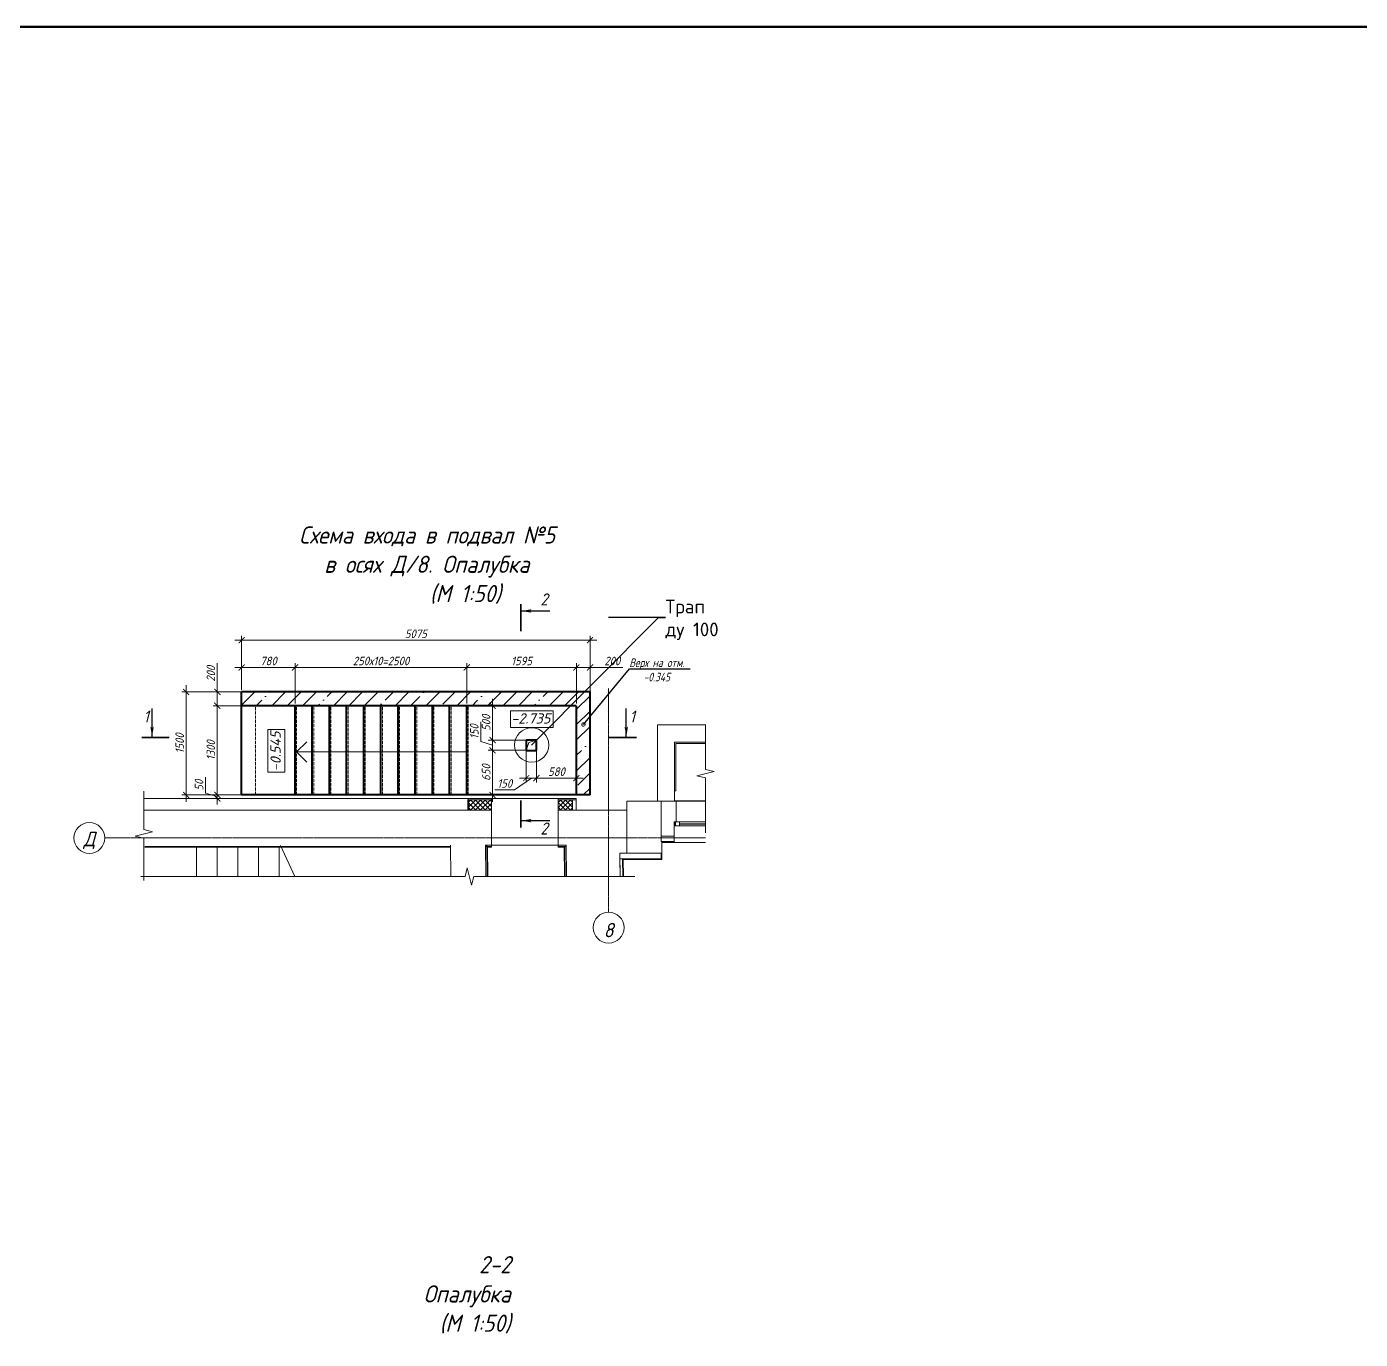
# Model space of a CAD drawing. Header units: millimetres. Extents: x 504091 to 2165846, y 135022 to 442887.
# Drawn here: x 1506768 to 1526193, y 263355 to 282474 of the extents above; entities that cross this region are included whole.
import ezdxf
from ezdxf import colors
from ezdxf.entities.mleader import LeaderData, LeaderLine
from ezdxf.math import Vec2, Vec3

# ---------------------------------------------------------------- set-up
doc = ezdxf.new("R2010")
doc.units = ezdxf.units.MM
for name, pattern in [('ADSK_Линия сетки', [25, 20, -2.5, 0, -2.5]), ('IMPORT-ADSK_Штриховая_ш3 п1_5 _2_', [4.5, 3, -1.5]), ('осеваяX2', [4, 2.5, -0.5, 0.5, -0.5])]:
    doc.linetypes.add(name, pattern=pattern)
doc.layers.get('Defpoints').update_dxf_attribs({"color": 255})
for name, color, linetype, lineweight in [('+АР_Вспомогательная', 7, 'Continuous', 9), ('_ Окна', 7, 'Continuous', 30), ('A-DETL', 90, 'Continuous', 9), ('A-DETL-GENF', 92, 'Continuous', 18), ('A-DETL-MEDM', 33, 'Continuous', 9), ('A-DETL-THIN', 151, 'Continuous', 18), ('S-STRS', 31, 'Continuous', 9), ('S-STRS-ANNO', 31, 'Continuous', 18), ('Аннотация', 7, 'Continuous', 9), ('Барболитна входные группы План подвала_dwg', 252, 'Continuous', 9), ('Монолит тонкий', 204, 'Continuous', 9), ('Обобщенные модели', 7, 'Continuous', 18), ('Окна', 7, 'Continuous', 18), ('Оси', 165, 'осеваяX2', 13), ('отметки', 7, 'Continuous', 20), ('Размер', 7, 'Continuous', 13), ('Размеры КР', 164, 'Continuous', 9)]:
    doc.layers.add(name, color=color, linetype=linetype, lineweight=lineweight)
for name, color, linetype in [('PS_Обозначения', 7, 'Continuous'), ('SGRAND', 7, 'Continuous'), ('Контур', 7, 'Continuous')]:
    doc.layers.add(name, color=color, linetype=linetype)
doc.layers.add('ВСПОМОГАТЕЛЬНЫЙ', color=52, linetype='Continuous', lineweight=5, plot=False)
doc.styles.add('GOST 2.304_new', font='isocpeur.ttf', dxfattribs={"width": 0.9, "oblique": 15})
doc.styles.add('PDF ISOCPEUR', font='isocpeur.ttf')
doc.dimstyles.new('SPDS 1_50', dxfattribs={"dimscale": 50, "dimtxt": 2.5, "dimasz": 1.77, "dimexe": 1.25, "dimexo": 0.625, "dimtad": 1, "dimdec": 0, "dimrnd": 0.001, "dimzin": 9, "dimtxsty": 'GOST 2.304_new', "dimblk": 'ARCHTICK', "dimcen": 2.5, "dimdle": 2, "dimclrt": 256, "dimadec": 0, "dimazin": 2, "dimtfac": 0.75, "dimtdec": 0, "dimtmove": 1, "dimatfit": 3, "dimfxl": 0, "dimtolj": 1, "dimlwd": 9, "dimlwe": 9, "dimarcsym": 0})

# ---------------------------------------------------------------- blocks, each defined once
blk = doc.blocks.new('Барболитна входные группы План подвала_dwg_окна_rehau_двупольное - 1360х1320Н ОК33-3751932-План подвала-498517-5')
at = {"layer": '_ Окна'}
for p, q in [((-680, -105), (-680, -45)), ((-624, -75), (-246, -75))]:
    blk.add_line(p, q, dxfattribs=at)
at = {"layer": '_ Окна', "color": 250, "lineweight": 18, "flags": 128}
blk.add_lwpolyline([(-624, -45), (-624, -105), (-700, -105), (-700, -45)], close=True, dxfattribs=at)
at = {"layer": 'Окна', "flags": 128}
blk.add_lwpolyline([(-246, -45), (-624, -45), (-700, -45), (-700, -105), (-624, -105), (-246, -105)], dxfattribs=at)
blk = doc.blocks.new('_ArchTick')
at = {"color": 0, "linetype": 'ByBlock', "const_width": 0.15}
blk.add_lwpolyline([(-0.5, -0.5), (0.5, 0.5)], dxfattribs=at)
blk = doc.blocks.new('*D3600')
at = {"layer": 'Defpoints', "color": 0, "lineweight": 20, "transparency": 16777216}
for p in [(1510679, 273141), (1509899, 272784), (1510679, 272584)]:
    blk.add_point(p, dxfattribs=at)
at = {"layer": 'Размеры КР', "color": 0, "lineweight": 9, "transparency": 16777216}
for p, q in [((1509799, 273141), (1510779, 273141)), ((1509899, 272815), (1509899, 273203)), ((1510679, 272615), (1510679, 273203))]:
    blk.add_line(p, q, dxfattribs=at)
at = {"layer": 'Размеры КР', "color": 0, "lineweight": 9, "transparency": 16777216, "xscale": 88.5, "yscale": 88.5, "zscale": 88.5, "rotation": 180}
blk.add_blockref('_ArchTick', (1509899, 273141), dxfattribs=at)
at = {"layer": 'Размеры КР', "color": 0, "lineweight": 9, "transparency": 16777216, "xscale": 88.5, "yscale": 88.5, "zscale": 88.5}
blk.add_blockref('_ArchTick', (1510679, 273141), dxfattribs=at)
at = {"layer": 'Размеры КР', "lineweight": 20, "transparency": 16777216, "insert": (1510289, 273235), "char_height": 125, "attachment_point": 5, "style": 'GOST 2.304_new'}
blk.add_mtext('\\A1;780', dxfattribs=at)
blk = doc.blocks.new('*D3601')
at = {"layer": 'Defpoints', "color": 0, "lineweight": 20, "transparency": 16777216}
for p in [(1513179, 273141), (1510679, 272584), (1513179, 272584)]:
    blk.add_point(p, dxfattribs=at)
at = {"layer": 'Размеры КР', "color": 0, "lineweight": 9, "transparency": 16777216}
for p, q in [((1510579, 273141), (1513279, 273141)), ((1510679, 272615), (1510679, 273203)), ((1513179, 272615), (1513179, 273203))]:
    blk.add_line(p, q, dxfattribs=at)
at = {"layer": 'Размеры КР', "color": 0, "lineweight": 9, "transparency": 16777216, "xscale": 88.5, "yscale": 88.5, "zscale": 88.5, "rotation": 180}
blk.add_blockref('_ArchTick', (1510679, 273141), dxfattribs=at)
at = {"layer": 'Размеры КР', "color": 0, "lineweight": 9, "transparency": 16777216, "xscale": 88.5, "yscale": 88.5, "zscale": 88.5}
blk.add_blockref('_ArchTick', (1513179, 273141), dxfattribs=at)
at = {"layer": 'Размеры КР', "lineweight": 20, "transparency": 16777216, "insert": (1511929, 273235), "char_height": 125, "attachment_point": 5, "style": 'GOST 2.304_new'}
blk.add_mtext('\\A1;250х10=2500', dxfattribs=at)
blk = doc.blocks.new('*D3602')
at = {"layer": 'Defpoints', "color": 0, "lineweight": 20, "transparency": 16777216}
for p in [(1514774, 273141), (1513179, 272584), (1514774, 272584)]:
    blk.add_point(p, dxfattribs=at)
at = {"layer": 'Размеры КР', "color": 0, "lineweight": 9, "transparency": 16777216}
for p, q in [((1513079, 273141), (1514874, 273141)), ((1513179, 272615), (1513179, 273203)), ((1514774, 272615), (1514774, 273203))]:
    blk.add_line(p, q, dxfattribs=at)
at = {"layer": 'Размеры КР', "color": 0, "lineweight": 9, "transparency": 16777216, "xscale": 88.5, "yscale": 88.5, "zscale": 88.5, "rotation": 180}
blk.add_blockref('_ArchTick', (1513179, 273141), dxfattribs=at)
at = {"layer": 'Размеры КР', "color": 0, "lineweight": 9, "transparency": 16777216, "xscale": 88.5, "yscale": 88.5, "zscale": 88.5}
blk.add_blockref('_ArchTick', (1514774, 273141), dxfattribs=at)
at = {"layer": 'Размеры КР', "lineweight": 20, "transparency": 16777216, "insert": (1513976, 273235), "char_height": 125, "attachment_point": 5, "style": 'GOST 2.304_new'}
blk.add_mtext('\\A1;1595', dxfattribs=at)
blk = doc.blocks.new('*D3603')
at = {"layer": 'Defpoints', "color": 0, "lineweight": 20, "transparency": 16777216}
for p in [(1514974, 273141), (1514774, 272584), (1514974, 272625)]:
    blk.add_point(p, dxfattribs=at)
at = {"layer": 'Размеры КР', "color": 0, "lineweight": 9, "transparency": 16777216}
for p, q in [((1514674, 273141), (1515074, 273141)), ((1514774, 272615), (1514774, 273203)), ((1514974, 272657), (1514974, 273203)), ((1515452, 273141), (1514974, 273141))]:
    blk.add_line(p, q, dxfattribs=at)
at = {"layer": 'Размеры КР', "color": 0, "lineweight": 9, "transparency": 16777216, "xscale": 88.5, "yscale": 88.5, "zscale": 88.5, "rotation": 180}
blk.add_blockref('_ArchTick', (1514774, 273141), dxfattribs=at)
at = {"layer": 'Размеры КР', "color": 0, "lineweight": 9, "transparency": 16777216, "xscale": 88.5, "yscale": 88.5, "zscale": 88.5}
blk.add_blockref('_ArchTick', (1514974, 273141), dxfattribs=at)
at = {"layer": 'Размеры КР', "lineweight": 20, "transparency": 16777216, "insert": (1515297, 273235), "char_height": 125, "attachment_point": 5, "style": 'GOST 2.304_new'}
blk.add_mtext('\\A1;200', dxfattribs=at)
blk = doc.blocks.new('*D3605')
at = {"layer": 'Defpoints', "color": 0, "lineweight": 20, "transparency": 16777216}
for p in [(1514974, 273538), (1509899, 272784), (1514974, 272786)]:
    blk.add_point(p, dxfattribs=at)
at = {"layer": 'Размеры КР', "color": 0, "lineweight": 9, "transparency": 16777216}
for p, q in [((1509799, 273538), (1515074, 273538)), ((1509899, 272815), (1509899, 273600)), ((1514974, 272817), (1514974, 273600))]:
    blk.add_line(p, q, dxfattribs=at)
at = {"layer": 'Размеры КР', "color": 0, "lineweight": 9, "transparency": 16777216, "xscale": 88.5, "yscale": 88.5, "zscale": 88.5, "rotation": 180}
blk.add_blockref('_ArchTick', (1509899, 273538), dxfattribs=at)
at = {"layer": 'Размеры КР', "color": 0, "lineweight": 9, "transparency": 16777216, "xscale": 88.5, "yscale": 88.5, "zscale": 88.5}
blk.add_blockref('_ArchTick', (1514974, 273538), dxfattribs=at)
at = {"layer": 'Размеры КР', "lineweight": 20, "transparency": 16777216, "insert": (1512436, 273631), "char_height": 125, "attachment_point": 5, "style": 'GOST 2.304_new'}
blk.add_mtext('\\A1;5075', dxfattribs=at)
blk = doc.blocks.new('*D3606')
at = {"layer": 'Defpoints', "color": 0, "lineweight": 20, "transparency": 16777216}
for p in [(1509545, 271284), (1510019, 271284), (1510019, 271234)]:
    blk.add_point(p, dxfattribs=at)
at = {"layer": 'Размеры КР', "color": 0, "lineweight": 9, "transparency": 16777216}
for p, q in [((1509373, 271310), (1509373, 271541)), ((1509545, 271284), (1509545, 271372)), ((1509545, 271259), (1509373, 271310)), ((1509987, 271284), (1509483, 271284)), ((1509987, 271234), (1509483, 271234)), ((1509545, 271234), (1509545, 271284)), ((1509545, 271234), (1509545, 271284)), ((1509545, 271234), (1509545, 271145))]:
    blk.add_line(p, q, dxfattribs=at)
at = {"layer": 'Размеры КР', "color": 0, "lineweight": 9, "transparency": 16777216, "xscale": 88.5, "yscale": 88.5, "zscale": 88.5}
for p, rotation in [((1509545, 271284), 270), ((1509545, 271234), 90)]:
    blk.add_blockref('_ArchTick', p, dxfattribs=dict(at, rotation=rotation))
at = {"layer": 'Размеры КР', "lineweight": 20, "transparency": 16777216, "insert": (1509279, 271426), "char_height": 125, "attachment_point": 5, "rotation": 90, "style": 'GOST 2.304_new'}
blk.add_mtext('\\A1;50', dxfattribs=at)
blk = doc.blocks.new('*D3607')
at = {"layer": 'Defpoints', "color": 0, "lineweight": 20, "transparency": 16777216}
for p in [(1509545, 272584), (1510286, 272584), (1510019, 271284)]:
    blk.add_point(p, dxfattribs=at)
at = {"layer": 'Размеры КР', "color": 0, "lineweight": 9, "transparency": 16777216}
for p, q in [((1510255, 272584), (1509483, 272584)), ((1509545, 271184), (1509545, 272684)), ((1509987, 271284), (1509483, 271284))]:
    blk.add_line(p, q, dxfattribs=at)
at = {"layer": 'Размеры КР', "color": 0, "lineweight": 9, "transparency": 16777216, "xscale": 88.5, "yscale": 88.5, "zscale": 88.5}
for p, rotation in [((1509545, 272584), 90), ((1509545, 271284), 270)]:
    blk.add_blockref('_ArchTick', p, dxfattribs=dict(at, rotation=rotation))
at = {"layer": 'Размеры КР', "lineweight": 20, "transparency": 16777216, "insert": (1509451, 271934), "char_height": 125, "attachment_point": 5, "rotation": 90, "style": 'GOST 2.304_new'}
blk.add_mtext('\\A1;1300', dxfattribs=at)
blk = doc.blocks.new('*D3608')
at = {"layer": 'Defpoints', "color": 0, "lineweight": 20, "transparency": 16777216}
for p in [(1509545, 272784), (1510132, 272784), (1510286, 272584)]:
    blk.add_point(p, dxfattribs=at)
at = {"layer": 'Размеры КР', "color": 0, "lineweight": 9, "transparency": 16777216}
for p, q in [((1509545, 273203), (1509545, 272784)), ((1510100, 272784), (1509483, 272784)), ((1509545, 272484), (1509545, 272884)), ((1510255, 272584), (1509483, 272584))]:
    blk.add_line(p, q, dxfattribs=at)
at = {"layer": 'Размеры КР', "color": 0, "lineweight": 9, "transparency": 16777216, "xscale": 88.5, "yscale": 88.5, "zscale": 88.5}
for p, rotation in [((1509545, 272784), 90), ((1509545, 272584), 270)]:
    blk.add_blockref('_ArchTick', p, dxfattribs=dict(at, rotation=rotation))
at = {"layer": 'Размеры КР', "lineweight": 20, "transparency": 16777216, "insert": (1509451, 273048), "char_height": 125, "attachment_point": 5, "rotation": 90, "style": 'GOST 2.304_new'}
blk.add_mtext('\\A1;200', dxfattribs=at)
blk = doc.blocks.new('*D3609')
at = {"layer": 'Defpoints', "color": 0, "lineweight": 20, "transparency": 16777216}
for p in [(1509091, 272784), (1510100, 272784), (1509931, 271284)]:
    blk.add_point(p, dxfattribs=at)
at = {"layer": 'Размеры КР', "color": 0, "lineweight": 9, "transparency": 16777216}
for p, q in [((1510068, 272784), (1509028, 272784)), ((1509091, 271184), (1509091, 272884)), ((1509900, 271284), (1509028, 271284))]:
    blk.add_line(p, q, dxfattribs=at)
at = {"layer": 'Размеры КР', "color": 0, "lineweight": 9, "transparency": 16777216, "xscale": 88.5, "yscale": 88.5, "zscale": 88.5}
for p, rotation in [((1509091, 272784), 90), ((1509091, 271284), 270)]:
    blk.add_blockref('_ArchTick', p, dxfattribs=dict(at, rotation=rotation))
at = {"layer": 'Размеры КР', "lineweight": 20, "transparency": 16777216, "insert": (1508997, 272034), "char_height": 125, "attachment_point": 5, "rotation": 90, "style": 'GOST 2.304_new'}
blk.add_mtext('\\A1;1500', dxfattribs=at)
blk = doc.blocks.new('_DotSmall')
at = {"color": 0, "linetype": 'ByBlock', "lineweight": 35, "const_width": 0.5}
blk.add_lwpolyline([(-0.0625, 0, 1), (0.0625, 0, 1)], format="xyb", close=True, dxfattribs=at)
blk = doc.blocks.new('_None')
blk = doc.blocks.new('*D4739')
at = {"layer": 'Defpoints', "color": 0, "lineweight": 20, "transparency": 16777216}
for p in [(1514044, 272009), (1514194, 271984), (1514194, 271529)]:
    blk.add_point(p, dxfattribs=at)
at = {"layer": 'Размеры КР', "color": 0, "lineweight": 9, "transparency": 16777216}
for p, q in [((1514044, 271977), (1514044, 271467)), ((1514194, 271953), (1514194, 271467)), ((1513875, 271357), (1513588, 271357)), ((1514119, 271529), (1513875, 271357)), ((1513944, 271529), (1514294, 271529))]:
    blk.add_line(p, q, dxfattribs=at)
at = {"layer": 'Размеры КР', "color": 0, "lineweight": 9, "transparency": 16777216, "xscale": 88.5, "yscale": 88.5, "zscale": 88.5, "rotation": 180}
blk.add_blockref('_ArchTick', (1514044, 271529), dxfattribs=at)
at = {"layer": 'Размеры КР', "color": 0, "lineweight": 9, "transparency": 16777216, "xscale": 88.5, "yscale": 88.5, "zscale": 88.5}
blk.add_blockref('_ArchTick', (1514194, 271529), dxfattribs=at)
at = {"layer": 'Размеры КР', "lineweight": 20, "transparency": 16777216, "insert": (1513731, 271451), "char_height": 125, "attachment_point": 5, "style": 'GOST 2.304_new'}
blk.add_mtext('\\A1;150', dxfattribs=at)
blk = doc.blocks.new('*D4740')
at = {"layer": 'Defpoints', "color": 0, "lineweight": 20, "transparency": 16777216}
for p in [(1514194, 271984), (1514774, 271793), (1514774, 271529)]:
    blk.add_point(p, dxfattribs=at)
at = {"layer": 'Размеры КР', "color": 0, "lineweight": 9, "transparency": 16777216}
for p, q in [((1514194, 271953), (1514194, 271467)), ((1514774, 271761), (1514774, 271467)), ((1514094, 271529), (1514874, 271529))]:
    blk.add_line(p, q, dxfattribs=at)
at = {"layer": 'Размеры КР', "color": 0, "lineweight": 9, "transparency": 16777216, "xscale": 88.5, "yscale": 88.5, "zscale": 88.5, "rotation": 180}
blk.add_blockref('_ArchTick', (1514194, 271529), dxfattribs=at)
at = {"layer": 'Размеры КР', "color": 0, "lineweight": 9, "transparency": 16777216, "xscale": 88.5, "yscale": 88.5, "zscale": 88.5}
blk.add_blockref('_ArchTick', (1514774, 271529), dxfattribs=at)
at = {"layer": 'Размеры КР', "lineweight": 20, "transparency": 16777216, "insert": (1514484, 271623), "char_height": 125, "attachment_point": 5, "style": 'GOST 2.304_new'}
blk.add_mtext('\\A1;580', dxfattribs=at)
blk = doc.blocks.new('*D4741')
at = {"layer": 'Defpoints', "color": 0, "lineweight": 20, "transparency": 16777216}
for p in [(1514103, 272584), (1513554, 272084), (1514103, 272084)]:
    blk.add_point(p, dxfattribs=at)
at = {"layer": 'Размеры КР', "color": 0, "lineweight": 9, "transparency": 16777216}
for p, q in [((1514072, 272584), (1513491, 272584)), ((1513554, 272684), (1513554, 271984)), ((1514072, 272084), (1513491, 272084))]:
    blk.add_line(p, q, dxfattribs=at)
at = {"layer": 'Размеры КР', "color": 0, "lineweight": 9, "transparency": 16777216, "xscale": 88.5, "yscale": 88.5, "zscale": 88.5}
for p, rotation in [((1513554, 272584), 90), ((1513554, 272084), 270)]:
    blk.add_blockref('_ArchTick', p, dxfattribs=dict(at, rotation=rotation))
at = {"layer": 'Размеры КР', "lineweight": 20, "transparency": 16777216, "insert": (1513460, 272334), "char_height": 125, "attachment_point": 5, "rotation": 90, "style": 'GOST 2.304_new'}
blk.add_mtext('\\A1;500', dxfattribs=at)
blk = doc.blocks.new('*D4742')
at = {"layer": 'Defpoints', "color": 0, "lineweight": 20, "transparency": 16777216}
for p in [(1514103, 272084), (1513554, 271934), (1514119, 271934)]:
    blk.add_point(p, dxfattribs=at)
at = {"layer": 'Размеры КР', "color": 0, "lineweight": 9, "transparency": 16777216}
for p, q in [((1513382, 272060), (1513382, 272347)), ((1513554, 272184), (1513554, 271834)), ((1513554, 272009), (1513382, 272060)), ((1514072, 272084), (1513491, 272084)), ((1514087, 271934), (1513491, 271934))]:
    blk.add_line(p, q, dxfattribs=at)
at = {"layer": 'Размеры КР', "color": 0, "lineweight": 9, "transparency": 16777216, "xscale": 88.5, "yscale": 88.5, "zscale": 88.5}
for p, rotation in [((1513554, 272084), 90), ((1513554, 271934), 270)]:
    blk.add_blockref('_ArchTick', p, dxfattribs=dict(at, rotation=rotation))
at = {"layer": 'Размеры КР', "lineweight": 20, "transparency": 16777216, "insert": (1513288, 272204), "char_height": 125, "attachment_point": 5, "rotation": 90, "style": 'GOST 2.304_new'}
blk.add_mtext('\\A1;150', dxfattribs=at)
blk = doc.blocks.new('*D4743')
at = {"layer": 'Defpoints', "color": 0, "lineweight": 20, "transparency": 16777216}
for p in [(1514119, 271934), (1513554, 271284), (1513894, 271284)]:
    blk.add_point(p, dxfattribs=at)
at = {"layer": 'Размеры КР', "color": 0, "lineweight": 9, "transparency": 16777216}
for p, q in [((1513554, 272034), (1513554, 271184)), ((1514087, 271934), (1513491, 271934)), ((1513863, 271284), (1513491, 271284))]:
    blk.add_line(p, q, dxfattribs=at)
at = {"layer": 'Размеры КР', "color": 0, "lineweight": 9, "transparency": 16777216, "xscale": 88.5, "yscale": 88.5, "zscale": 88.5}
for p, rotation in [((1513554, 271934), 90), ((1513554, 271284), 270)]:
    blk.add_blockref('_ArchTick', p, dxfattribs=dict(at, rotation=rotation))
at = {"layer": 'Размеры КР', "lineweight": 20, "transparency": 16777216, "insert": (1513460, 271609), "char_height": 125, "attachment_point": 5, "rotation": 90, "style": 'GOST 2.304_new'}
blk.add_mtext('\\A1;650', dxfattribs=at)

msp = doc.modelspace()

# ---------------------------------------------------------------- hatches: boundary and pattern name
at = {"layer": 'A-DETL-GENF', "lineweight": 9}
h = msp.add_hatch(dxfattribs=at)
h.set_pattern_fill('FP7_13', style=0, pattern_type=2)
h.set_pattern_definition([(45, (1545938.31, 273012.195), (-35.35534, 35.35534), []), (135, (1545938.31, 273012.195), (-35.35534, -35.35534), [])])
h.paths.add_polyline_path([(1513405.8861, 271063.6094), (1513540.3049, 271063.6094), (1513540.3049, 271213.6094), (1513208.1374, 271213.6094), (1513208.1374, 271063.6094)])
h = msp.add_hatch(dxfattribs=at)
h.set_pattern_fill('FP7_14', style=0, pattern_type=2)
h.set_pattern_definition([(45, (1546046.25, 273012.195), (-35.35534, 35.35534), []), (135, (1546046.25, 273012.195), (-35.35534, -35.35534), [])])
h.paths.add_polyline_path([(1514716.0781, 271063.6094), (1514716.0781, 271213.6094), (1514507.3049, 271213.6094), (1514507.3049, 271063.6094)])
at = {"layer": 'A-DETL-GENF'}
msp.add_hatch(color=251, dxfattribs=at).paths.add_polyline_path([(1516229.9636, 271193.6094), (1516229.9636, 271198.6094), (1516204.9636, 271198.6094), (1516204.9636, 271193.6094)])
at = {"layer": 'PS_Обозначения', "ltscale": 50}
for points in [[(1513976.7276, 273963.3518), (1514126.7276, 273936.9518, -0.8390996312), (1514126.7276, 273989.7518)], [(1508594.7772, 272134.0316), (1508568.3772, 272284.0316, 0.8390996312), (1508621.1772, 272284.0316)], [(1515501.795, 272134.0316), (1515528.195, 272284.0316, -0.8390996312), (1515475.395, 272284.0316)], [(1513976.7276, 270909.4835), (1514126.7276, 270935.8835, 0.8390996312), (1514126.7276, 270883.0835)]]:
    msp.add_hatch(color=256, dxfattribs=at).paths.add_polyline_path(points, flags=0)
at = {"layer": 'SGRAND', "lineweight": 20}
h = msp.add_hatch(dxfattribs=at)
h.set_pattern_fill('ANSI35', color=256, scale=50)
h.set_pattern_definition([(45, (10152.98, 0), (-224.5064, 224.5064), []), (45, (10377.48, 0), (-224.5064, 224.5064), [396.875, -79.375, 0, -79.375])])
h.paths.add_polyline_path([(1514973.8335, 272785.8325), (1509898.8335, 272785.8325), (1509898.8335, 272583.6094), (1514773.8335, 272583.6094), (1514773.8335, 271283.6094), (1514973.8335, 271283.6094)])

# ---------------------------------------------------------------- linework, layer by layer
at = {"layer": '+АР_Вспомогательная', "color": 7, "linetype": 'Continuous', "ltscale": 50}
for points in [[(1516654.1662, 272310.6547), (1516654.1662, 271656.9469), (1516779.1662, 271625.6969), (1516529.1662, 271563.1969), (1516654.1662, 271531.9469), (1516654.1662, 270732.4474)], [(1508473.9756, 271339.1878), (1508473.9756, 270778.4432), (1508598.9756, 270747.1932), (1508348.9756, 270684.6932), (1508473.9756, 270653.4432), (1508473.9756, 270036.5853)], [(1508431.0531, 270096.6035), (1513154.0648, 270096.6035), (1513185.3148, 270221.6035), (1513247.8148, 269971.6035), (1513279.0648, 270096.6035), (1515623.6846, 270096.6035)]]:
    msp.add_lwpolyline(points, dxfattribs=at)
at = {"layer": 'A-DETL', "color": 18, "true_color": 0x000000}
for p, q in [((1516224.9636, 271343.6094), (1516224.9636, 272033.6094)), ((1516224.9636, 272033.6094), (1516654.1662, 272033.6094)), ((1513074.7965, 271233.6094), (1513198.8335, 271233.6094)), ((1513193.8335, 271063.6094), (1513193.8335, 271213.6094)), ((1513193.8335, 271213.6094), (1513198.8335, 271213.6094)), ((1513540.3049, 271213.6094), (1513540.3049, 271233.6094)), ((1516011.3166, 270683.6094), (1516011.3166, 271193.6094)), ((1516204.9636, 271343.6094), (1516224.9636, 271343.6094)), ((1515511.3166, 270553.6094), (1515511.3166, 271063.6094)), ((1516021.3166, 270603.6094), (1516199.9636, 270603.6094)), ((1516021.3166, 270593.6094), (1516199.9636, 270593.6094)), ((1516199.9636, 270593.6094), (1516199.9636, 270683.6094)), ((1512939.1039, 270533.6094), (1508489.3684, 270533.6094)), ((1508489.3684, 270523.6094), (1512939.2113, 270523.6094)), ((1508489.3684, 270521.6094), (1512939.2328, 270521.6094)), ((1509244.147, 270096.6035), (1509244.147, 270521.6094)), ((1509244.147, 270521.6094), (1509244.147, 270096.6035)), ((1509544.147, 270096.6035), (1509544.147, 270521.6094)), ((1509544.147, 270521.6094), (1509544.147, 270096.6035)), ((1509844.147, 270096.6035), (1509844.147, 270521.6094)), ((1509844.147, 270521.6094), (1509844.147, 270096.6035)), ((1510144.147, 270096.6035), (1510144.147, 270521.6094)), ((1510144.147, 270521.6094), (1510144.147, 270096.6035)), ((1510444.147, 270096.6035), (1510444.147, 270521.6094)), ((1510444.147, 270521.6094), (1510444.147, 270096.6035)), ((1510673.5861, 270096.6035), (1510464.3624, 270545.2853)), ((1513468.9173, 270553.8242), (1513448.9185, 270553.6094)), ((1513458.9191, 270553.6094), (1513458.9191, 270533.6094)), ((1513458.9191, 270533.6094), (1513479.135, 270533.6094)), ((1513473.8279, 270096.6035), (1513468.9173, 270553.8242)), ((1513479.135, 270533.6094), (1513540.3049, 270533.6094)), ((1513483.8285, 270096.6035), (1513479.2424, 270523.6094)), ((1513479.2424, 270523.6094), (1513540.3049, 270523.6094)), ((1513540.3049, 270523.6094), (1513540.3049, 270553.6094)), ((1514507.3049, 270553.6094), (1514507.3049, 270523.6094)), ((1514507.3049, 270533.6094), (1514606.2416, 270533.6094)), ((1514507.3049, 270523.6094), (1514596.3428, 270523.6094)), ((1514596.3428, 270523.6094), (1514600.6862, 270096.6035)), ((1514606.3433, 270523.6094), (1514606.2416, 270533.6094)), ((1514606.2416, 270533.6094), (1514626.0392, 270533.6094)), ((1514626.2426, 270533.6117), (1514606.2436, 270533.4083)), ((1514610.6867, 270096.6035), (1514606.3433, 270523.6094)), ((1514626.0392, 270533.6094), (1514626.0392, 270553.6094)), ((1515511.3166, 270433.6094), (1515407.3001, 270433.6094)), ((1515407.3001, 270433.6094), (1515407.3001, 270353.6094)), ((1516011.3166, 270353.6094), (1516011.3166, 270433.6094)), ((1516021.3166, 270343.6094), (1516021.3166, 270433.6094)), ((1515407.3001, 270353.6094), (1516011.3166, 270353.6094)), ((1515408.1138, 270353.6187), (1515448.1117, 270354.0255)), ((1515410.7281, 270096.6035), (1515408.1138, 270353.6187)), ((1515448.1117, 270354.0255), (1515450.7302, 270096.6035)), ((1515460.7307, 270096.6035), (1515458.2182, 270343.6094)), ((1515458.2182, 270343.6094), (1516021.3166, 270343.6094))]:
    msp.add_line(p, q, dxfattribs=at)
at = {"layer": 'A-DETL', "color": 18, "linetype": 'IMPORT-ADSK_Штриховая_ш3 п1_5 _2_', "lineweight": 18, "true_color": 0x000000}
for p, q in [((1513540.3049, 271063.6094), (1513540.3049, 271213.6094)), ((1514717.3049, 271063.6094), (1514717.3049, 271213.6094)), ((1513538.9892, 271063.6094), (1513540.3049, 271063.6094)), ((1514716.0781, 271063.6094), (1514717.3049, 271063.6094))]:
    msp.add_line(p, q, dxfattribs=at)
at = {"layer": 'A-DETL', "color": 18, "lineweight": 18, "true_color": 0x000000}
for p, q in [((1514507.3049, 271233.6094), (1514637.3049, 271233.6094)), ((1516229.9636, 271198.6094), (1516654.1662, 271198.6094)), ((1516229.9636, 271193.6094), (1516654.1662, 271193.6094)), ((1513407.3049, 271063.6094), (1513540.3049, 271063.6094)), ((1514507.3049, 271063.6094), (1514637.3049, 271063.6094)), ((1516021.3166, 270603.6094), (1516011.3166, 270603.6094)), ((1516654.1662, 270593.6094), (1516199.9636, 270593.6094)), ((1513540.3049, 270553.6094), (1513517.3049, 270553.6094)), ((1514517.3049, 270553.6094), (1514507.3049, 270553.6094))]:
    msp.add_line(p, q, dxfattribs=at)
at = {"layer": 'A-DETL-MEDM', "color": 18, "true_color": 0x000000}
for p, q in [((1516654.1662, 272303.6094), (1515954.9636, 272303.6094)), ((1515954.9636, 272303.6094), (1515954.9636, 271193.6094)), ((1516204.9636, 271198.6094), (1516204.9636, 272053.6094)), ((1516204.9636, 272053.6094), (1516654.1662, 272053.6094)), ((1516204.9636, 271193.6094), (1515511.3166, 271193.6094)), ((1515511.3166, 271193.6094), (1515511.3166, 271063.6094)), ((1516229.9636, 270893.6094), (1516229.9636, 271193.6094)), ((1513208.1374, 271063.6094), (1508473.9756, 271063.6094)), ((1514773.8335, 271063.6094), (1514717.3049, 271063.6094)), ((1515511.3166, 271063.6094), (1514973.8335, 271063.6094)), ((1516199.9636, 270683.6094), (1516199.9636, 270833.6094)), ((1516011.3166, 270603.6094), (1516011.3166, 270683.6094)), ((1516011.3166, 270683.6094), (1516199.9636, 270683.6094)), ((1516021.3166, 270433.6094), (1516021.3166, 270603.6094)), ((1512938.8891, 270553.6094), (1512943.7974, 270096.6035)), ((1513453.8268, 270096.6035), (1513448.9185, 270553.6094)), ((1513517.3049, 270553.6094), (1513458.9191, 270553.6094)), ((1514626.0392, 270553.6094), (1514517.3049, 270553.6094)), ((1514630.6877, 270096.6035), (1514626.0392, 270553.6094)), ((1515407.3001, 270433.6094), (1515410.7281, 270096.6035)), ((1515511.3166, 270553.6094), (1515511.3166, 270433.6094)), ((1515511.3166, 270433.6094), (1516021.3166, 270433.6094))]:
    msp.add_line(p, q, dxfattribs=at)
at = {"layer": 'A-DETL-THIN', "color": 18, "true_color": 0x000000}
for p, q in [((1513074.7965, 271233.6094), (1508473.9756, 271233.6094)), ((1513540.3049, 271233.6094), (1513198.8335, 271233.6094)), ((1513198.8335, 271233.6094), (1513198.8335, 271213.6094)), ((1513198.8335, 271213.6094), (1513540.3049, 271213.6094)), ((1513208.1374, 271213.6094), (1513208.1374, 271063.6094)), ((1514507.3049, 271233.6094), (1514507.3049, 271213.6094)), ((1514507.3049, 271213.6094), (1514507.3049, 271063.6094)), ((1514507.3049, 271213.6094), (1514773.8335, 271213.6094)), ((1514773.7936, 271233.6094), (1514637.3049, 271233.6094)), ((1514716.0781, 271063.6094), (1514716.0781, 271213.6094)), ((1514773.8335, 271213.6094), (1514773.7936, 271233.6094)), ((1514773.8335, 271213.6094), (1514773.8335, 271063.6094)), ((1516229.9636, 271198.6094), (1516204.9636, 271198.6094)), ((1516204.9636, 271198.6094), (1516204.9636, 271193.6094)), ((1516204.9636, 271193.6094), (1516229.9636, 271193.6094)), ((1516229.9636, 271193.6094), (1516229.9636, 271198.6094)), ((1513208.1374, 271063.6094), (1513405.9892, 271063.6094)), ((1514637.3049, 271063.6094), (1514716.0781, 271063.6094)), ((1514773.8335, 271063.6094), (1514973.8335, 271063.6094)), ((1509340.5887, 270533.6094), (1509390.6038, 270533.6094)), ((1509390.6038, 270533.6094), (1509540.6038, 270533.6094))]:
    msp.add_line(p, q, dxfattribs=at)
at = {"layer": 'Defpoints', "lineweight": 20}
msp.add_circle((1514123.5441, 272010.3685), 249.0868, dxfattribs=at)
at = {"layer": 'PS_Обозначения', "ltscale": 50}
for points in [[(1513964.2276, 274066.7779, 25, 25, 0), (1513964.2276, 273666.7779, 0, 0, 0)], [(1508844.7772, 272121.5316, 25, 25, 0), (1508444.7772, 272121.5316, 0, 0, 0)], [(1515251.795, 272121.5316, 25, 25, 0), (1515651.795, 272121.5316, 0, 0, 0)], [(1513964.2276, 270806.0574, 25, 25, 0), (1513964.2276, 271206.0574, 0, 0, 0)]]:
    msp.add_lwpolyline(points, format="xyseb", dxfattribs=at)
for points in [[(1513976.7276, 273963.3518), (1514386.6187, 273963.3518)], [(1508594.7772, 272134.0316), (1508594.7772, 272543.9227)], [(1515501.795, 272134.0316), (1515501.795, 272543.9227)], [(1513976.7276, 270909.4835), (1514386.6187, 270909.4835)]]:
    msp.add_lwpolyline(points, dxfattribs=at)
at = {"layer": 'S-STRS', "color": 18, "linetype": 'IMPORT-ADSK_Штриховая_ш3 п1_5 _2_', "true_color": 0x000000}
for p, q in [((1510098.8335, 271283.6094), (1510098.8335, 272583.6094)), ((1510698.8335, 271283.6094), (1510698.8335, 272585.8325)), ((1510948.8335, 271283.6094), (1510948.8335, 272585.8325)), ((1511198.8335, 271283.6094), (1511198.8335, 272585.8325)), ((1511448.8335, 271283.6094), (1511448.8335, 272585.8325)), ((1511698.8335, 271283.6094), (1511698.8335, 272585.8325)), ((1511948.8335, 271283.6094), (1511948.8335, 272585.8325)), ((1512198.8335, 271283.6094), (1512198.8335, 272585.8325)), ((1512448.8335, 271283.6094), (1512448.8335, 272583.6094)), ((1512698.8335, 271283.6094), (1512698.8335, 272583.6094)), ((1512948.8335, 271283.6094), (1512948.8335, 272583.6094)), ((1513198.8335, 271283.6094), (1513198.8335, 272583.6094))]:
    msp.add_line(p, q, dxfattribs=at)
at = {"layer": 'S-STRS-ANNO', "color": 18, "true_color": 0x000000}
for p, q in [((1510698.8335, 271909.7768), (1510848.8335, 272059.7768)), ((1513198.8335, 271909.7768), (1510698.8335, 271909.7768)), ((1510698.8335, 271909.7768), (1510848.8335, 271759.7768))]:
    msp.add_line(p, q, dxfattribs=at)
at = {"layer": 'Аннотация', "lineweight": 20}
for points in [[(1513812.7338, 272510.2702), (1514434.2146, 272510.2702), (1514434.2146, 272265.5118), (1513812.7338, 272265.5118)], [(1510282.4587, 271613.5987), (1510282.4587, 272235.0796), (1510527.2172, 272235.0796), (1510527.2172, 271613.5987)]]:
    msp.add_lwpolyline(points, close=True, dxfattribs=at)
at = {"layer": 'ВСПОМОГАТЕЛЬНЫЙ', "color": 6}
for p, q in [((1513540.3049, 271233.6094), (1513540.3049, 270533.6094)), ((1514507.3049, 271233.6094), (1514507.3049, 270533.6094))]:
    msp.add_line(p, q, dxfattribs=at)
at = {"layer": 'Контур', "lineweight": 20}
for centre in [(1507681.4895, 270657.2914), (1515244.028, 269351.7437)]:
    msp.add_circle(centre, 225, dxfattribs=at)
at = {"layer": 'Монолит тонкий', "lineweight": 40, "ltscale": 100}
for p, q in [((1514973.8335, 272785.8325), (1509898.8335, 272783.8325)), ((1509898.8335, 271283.6094), (1509898.8335, 272783.8325)), ((1514973.8335, 271283.6094), (1514973.8335, 272785.8325)), ((1514773.8335, 272583.6094), (1509898.8335, 272583.6094)), ((1510678.8335, 271283.6094), (1510678.8335, 272583.6094)), ((1510928.8335, 271283.6094), (1510928.8335, 272583.6094)), ((1511178.8335, 271283.6094), (1511178.8335, 272583.6094)), ((1511428.8335, 271283.6094), (1511428.8335, 272583.6094)), ((1511678.8335, 271283.6094), (1511678.8335, 272583.6094)), ((1511928.8335, 271283.6094), (1511928.8335, 272583.6094)), ((1512178.8335, 271283.6094), (1512178.8335, 272583.6094)), ((1512428.8335, 271283.6094), (1512428.8335, 272583.6094)), ((1512678.8335, 271283.6094), (1512678.8335, 272583.6094)), ((1512928.8335, 271283.6094), (1512928.8335, 272583.6094)), ((1513178.8335, 271283.6094), (1513178.8335, 272583.6094)), ((1514773.8335, 272583.6094), (1514773.8335, 271283.6094)), ((1514193.6293, 272083.5155), (1514043.6293, 272083.5155)), ((1514043.6293, 272083.5155), (1514043.6293, 271933.5155)), ((1514193.6293, 271933.5155), (1514193.6293, 272083.5155)), ((1514043.6293, 271933.5155), (1514193.6293, 271933.5155)), ((1514973.8335, 271283.6094), (1509898.8335, 271283.6094))]:
    msp.add_line(p, q, dxfattribs=at)
at = {"layer": 'Обобщенные модели'}
for p, q in [((1514043.6293, 271933.5155), (1514043.6293, 272083.5155)), ((1514043.6293, 272083.5155), (1514193.6293, 272083.5155)), ((1514081.1293, 272046.0155), (1514043.6293, 271933.5155)), ((1514193.6293, 272083.5155), (1514081.1293, 272046.0155)), ((1514193.6293, 272083.5155), (1514193.6293, 271933.5155)), ((1514193.6293, 271933.5155), (1514043.6293, 271933.5155))]:
    msp.add_line(p, q, dxfattribs=at)
at = {"layer": 'Оси', "linetype": 'ADSK_Линия сетки'}
for p, q in [((1515244.028, 269576.7437), (1515244.028, 272837.4586)), ((1507906.4895, 270657.2914), (1516654.1662, 270657.2914))]:
    msp.add_line(p, q, dxfattribs=at)
at = {"layer": 'Размеры КР', "color": 1, "lineweight": 60}
msp.add_lwpolyline([(1480135.0213, 282473.5457), (1528279.3423, 282473.5457), (1528279.3423, 202751.1477), (1480135.0213, 202751.1477)], close=True, dxfattribs=at)
at = {"layer": 'Размеры КР', "lineweight": 20}
msp.add_lwpolyline([(1513540.3049, 270553.6094), (1514507.3049, 270553.6094), (1514507.3049, 271233.6094), (1513540.3049, 271233.6094)], close=True, dxfattribs=at)

# ---------------------------------------------------------------- block references
at = {"layer": 'Барболитна входные группы План подвала_dwg', "color": 7}
msp.add_blockref('Барболитна входные группы План подвала_dwg_окна_rehau_двупольное - 1360х1320Н ОК33-3751932-План подвала-498517-5', (1516899.9636, 270938.6094), dxfattribs=at)

# ---------------------------------------------------------------- texts
at = {"layer": 'PS_Обозначения', "style": 'GOST 2.304_new', "oblique": 15, "width": 0.9}
for s, p in [('2', (1514250.9393, 274045.1705)), ('1', (1508468.7505, 272339.2692)), ('1', (1515549.0718, 272339.2692)), ('2', (1514250.9393, 270707.7264))]:
    msp.add_text(s, height=175, dxfattribs=at).set_placement(p)
at = {"layer": 'Аннотация', "lineweight": 9, "char_height": 250, "line_spacing_factor": 1.022766, "style": 'GOST 2.304_new'}
for s, width, insert, attachment_point in [('\\pi808.00524;Схема входа в подвал №5 \\P\\pi1173.75784;в осях Д/8. Опалубка  \\P\\pi2711.186;(М 1:50)', 4979.110076, (1509928.4275, 275194.8655), 1), ('2-2\\P Опалубка  \\P(М 1:50)', 4452.196591, (1513818.1803, 264567.8092), 3)]:
    msp.add_mtext_dynamic_manual_height_columns(s, width=width, gutter_width=2500, heights=[1983.7092], dxfattribs=dict(at, insert=insert, attachment_point=attachment_point))
at = {"layer": 'Оси', "char_height": 210, "width": 139.32, "attachment_point": 5, "line_spacing_factor": 1.022766, "style": 'GOST 2.304_new'}
for s, insert in [('\\pt53.9994,108.0009,162.0003,215.9997,269.9991,324.0006,378,431.9994,486.0009,540.0003,593.9997,647.9991,702.0006,756,809.9994,864.0009,918.0003,971.9997,1025.9991,1080.0006,1134,1187.9994,1242.0009,1296.0003,1349.9997,1403.9991,1458.0006,1512,1565.9994,1620.0009,1674.0003,1727.9997;Д', (1507681.0742, 270620.8392)), ('\\pt53.9994,108.0009,162.0003,215.9997,269.9991,324.0006,378,431.9994,486.0009,540.0003,593.9997,647.9991,702.0006,756,809.9994,864.0009,918.0003,971.9997,1025.9991,1080.0006,1134,1187.9994,1242.0009,1296.0003,1349.9997,1403.9991,1458.0006,1512,1565.9994,1620.0009,1674.0003,1727.9997;8', (1515243.6127, 269315.2914))]:
    msp.add_mtext(s, dxfattribs=dict(at, insert=insert))
at = {"layer": 'отметки', "lineweight": 20, "insert": (1513826.4623, 272473.7795), "char_height": 150, "width": 771.616927, "attachment_point": 1, "line_spacing_factor": 1.022761, "style": 'GOST 2.304_new'}
msp.add_mtext('{\\W1;-2.735}', dxfattribs=at)
at = {"layer": 'отметки', "lineweight": 20, "insert": (1510318.9494, 271627.3273), "char_height": 150, "width": 771.616927, "attachment_point": 1, "rotation": 90, "line_spacing_factor": 1.022761, "style": 'GOST 2.304_new'}
msp.add_mtext('{\\W1;-0.545}', dxfattribs=at)

# ---------------------------------------------------------------- dimensions: what is measured, and where the dimension line sits
at = {"layer": 'Размеры КР', "lineweight": 20}
for base, p1, p2, picture, middle in [((1514973.8335, 273537.6321), (1509898.8335, 272783.8325), (1514973.8335, 272785.8325), '*D3605', (1512436.3335, 273631.3821)), ((1510678.8335, 273140.9441), (1509898.8335, 272783.8325), (1510678.8335, 272583.6094), '*D3600', (1510288.8335, 273234.6941)), ((1514773.8335, 273140.9441), (1513178.8335, 272583.6094), (1514773.8335, 272583.6094), '*D3602', (1513976.3335, 273234.6941)), ((1514773.8335, 271529.117), (1514193.6293, 271983.967), (1514773.8335, 271792.6742), '*D4740', (1514483.7314, 271622.867))]:
    dim = msp.add_linear_dim(base=base, p1=p1, p2=p2, dimstyle='SPDS 1_50', dxfattribs=at)
    dim.commit()
    dim.dimension.update_dxf_attribs({"geometry": picture, "text_midpoint": middle})
dim = msp.add_linear_dim(base=(1513178.8335, 273140.9441), p1=(1510678.8335, 272583.6094), p2=(1513178.8335, 272583.6094), text='250х10=<>', dimstyle='SPDS 1_50', dxfattribs=at)
dim.commit()
dim.dimension.update_dxf_attribs({"geometry": '*D3601', "text_midpoint": (1511928.8335, 273234.6941)})
for base, p1, p2, picture, middle in [((1514973.8335, 273140.9441), (1514773.8335, 272583.6094), (1514973.8335, 272625.4895), '*D3603', (1515297.3223, 273255.9489)), ((1514193.6293, 271529.117), (1514043.6293, 272008.5155), (1514193.6293, 271983.967), '*D4739', (1513843.7073, 271357.4439))]:
    dim = msp.add_linear_dim(base=base, p1=p1, p2=p2, dimstyle='SPDS 1_50', dxfattribs=at)
    dim.commit()
    dim.dimension.update_dxf_attribs({"geometry": picture, "text_midpoint": middle, "dimtype": 160})
dim = msp.add_linear_dim(base=(1509545.0296, 272783.9243), p1=(1510286.4455, 272583.6094), p2=(1510131.6309, 272783.9243), angle=90, dimstyle='SPDS 1_50', dxfattribs=at)
dim.commit()
dim.dimension.update_dxf_attribs({"geometry": '*D3608', "text_midpoint": (1509580.2619, 273047.9503), "dimtype": 160})
for base, p1, p2, picture, middle in [((1509090.6612, 272783.9117), (1509931.4943, 271283.6094), (1510099.6602, 272783.9117), '*D3609', (1508996.9112, 272033.7606)), ((1509545.0296, 272583.6094), (1510018.6646, 271283.6094), (1510286.4455, 272583.6094), '*D3607', (1509451.2796, 271933.6094)), ((1513553.7867, 272083.5155), (1514102.7775, 272583.6094), (1514102.7775, 272083.5155), '*D4741', (1513460.0367, 272333.5625)), ((1513553.7867, 271933.5155), (1514102.7775, 272083.5155), (1514118.6293, 271933.5155), '*D4742', (1513288.1617, 272091.328)), ((1513553.7867, 271283.6094), (1514118.6293, 271933.5155), (1513894.0021, 271283.6094), '*D4743', (1513460.0367, 271608.5625)), ((1509545.0296, 271283.6094), (1510018.6646, 271233.6094), (1510018.6646, 271283.6094), '*D3606', (1509279.4046, 271341.4219))]:
    dim = msp.add_linear_dim(base=base, p1=p1, p2=p2, angle=90, dimstyle='SPDS 1_50', dxfattribs=at)
    dim.commit()
    dim.dimension.update_dxf_attribs({"geometry": picture, "text_midpoint": middle})

# ---------------------------------------------------------------- leaders
at = {"layer": 'Defpoints', "lineweight": 20}
ml = msp.add_multileader_mtext('Standard', dxfattribs=at)
ml.set_content('Трап \\Pду 100', color=256, style='PDF ISOCPEUR')
ml.set_leader_properties(color=256, linetype='ByLayer', lineweight=-1)
ml.set_arrow_properties(name='NONE')
ml.build(insert=Vec2(0, 0))
ml.multileader.update_dxf_attribs({"text_left_attachment_type": 6, "text_right_attachment_type": 6, "dogleg_length": 100, "arrow_head_size": 300})
ctx = ml.context
ctx.base_point, ctx.char_height, ctx.arrow_head_size, ctx.landing_gap_size, ctx.plane_origin = Vec3(1516071.5503, 273868.0037), 200, 300, 0, Vec3(1525819.8412, 244044.2693)
ctx.left_attachment, ctx.right_attachment = 6, 6
notes = []
notes.append((ctx, [(0, (1, 1, 0), (1515971.5503, 273868.0037), (1, 0), 100, [(0, [(1514120.0853, 272009.837)], 0, [])])]))
ctx.mtext.insert, ctx.mtext.width, ctx.mtext.flow_direction = Vec3(1516071.5503, 274128.0037), 1489.588336, 5
at = {"layer": 'Размер', "ltscale": 20}
ml = msp.add_multileader_mtext('Standard', dxfattribs=at)
ml.set_content('\\A1;{\\W0.8;Верх на отм. -0.345}', color=256, style='GOST 2.304_new')
ml.set_leader_properties()
ml.set_arrow_properties(name='DOTSMALL')
ml.build(insert=Vec2(0, 0))
ml.multileader.update_dxf_attribs({"text_left_attachment_type": 6, "text_right_attachment_type": 6, "dogleg_length": 1, "arrow_head_size": 100})
ctx = ml.context
ctx.base_point, ctx.char_height, ctx.arrow_head_size, ctx.landing_gap_size, ctx.plane_origin = Vec3(1515567.2941, 273122.1236), 125, 100, 0, Vec3(1494052.6414, 418291.0522)
ctx.left_attachment, ctx.right_attachment, ctx.text_align_type = 6, 6, 1
notes.append((ctx, [(1, (1, 1, 0), (1515547.2941, 273122.1236), (1, 0), 20, [(0, [(1514877.6429, 272310.4698)], 0, [])])]))
ctx.mtext.insert, ctx.mtext.rotation, ctx.mtext.width, ctx.mtext.alignment, ctx.mtext.flow_direction = Vec3(1515945.7637, 273272.1236), 6.2831853072, 854.743649, 2, 5
for ctx, leaders in notes:
    for number, flags, end, landing, length, lines in leaders:
        leader = LeaderData()
        leader.index, (leader.has_last_leader_line, leader.has_dogleg_vector, leader.attachment_direction) = number, flags
        leader.last_leader_point, leader.dogleg_vector, leader.dogleg_length = Vec3(end), Vec3(landing), length
        for number, points, colour, breaks in lines:
            line = LeaderLine()
            line.index, line.vertices, line.color, line.breaks = number, Vec3.list(points), colors.encode_raw_color(colour), breaks
            leader.lines.append(line)
        ctx.leaders.append(leader)

doc.saveas('drawing.dxf')
